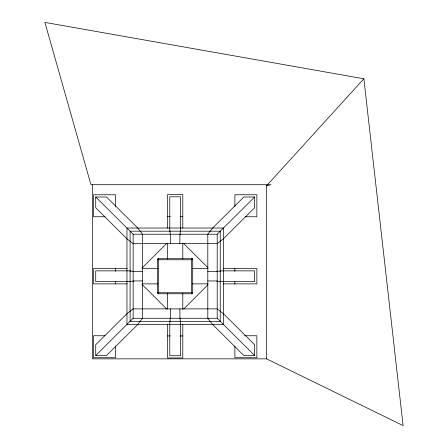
<?xml version="1.0" encoding="UTF-8"?>
<svg xmlns="http://www.w3.org/2000/svg" width="448" height="448" viewBox="0 0 448 448"><rect width="100%" height="100%" fill="white"/><g stroke="black" fill="none" stroke-linecap="round" stroke-linejoin="round"><path stroke-width="0.67" d="M266.577 185.752L363.871 78.775L44.901 22.4L90.95 184.71L271.018 184.71L266.577 185.752L266.577 358.854L403.099 425.6L363.871 78.775M142.005 268.134L166.566 243.566M95.721 196.997L133.146 234.22L133.146 318.276L95.721 355.505L95.721 344.719L126.958 313.684L133.146 308.879L217.202 308.879L223.395 313.684L254.632 344.719L254.632 355.505L243.846 355.505L212.61 324.47L207.805 318.276L207.805 234.22L212.61 228.032L243.846 196.997L254.632 196.997L254.632 207.777L223.395 238.812L217.202 243.622L133.146 243.622L126.958 238.812L95.721 207.777L95.721 196.997L106.501 196.997L137.743 228.032L142.548 234.22L142.548 318.276L137.743 324.47L106.501 355.505L95.721 355.505M254.632 355.505L217.202 318.276L217.202 234.22L254.632 196.997M183.786 308.93L207.855 284.855M167.552 216.546L170.324 216.546M180.029 216.546L182.801 216.546M105.168 216.754L93.486 216.754L93.486 194.762L115.472 194.762L115.472 206.444M245.185 216.754L256.866 216.754L256.866 194.762L234.875 194.762L234.875 206.444M133.146 234.22L217.202 234.22M157.64 259.767L192.707 259.767M127.12 268.621L93.486 268.621L93.486 283.875L127.12 283.875M142.195 268.621L157.959 268.621M192.394 268.621L208.152 268.621M223.227 268.621L256.866 268.621L256.866 283.875L223.227 283.875M130.329 270.855L95.721 270.855L95.721 281.641L130.329 281.641M220.024 270.855L254.632 270.855L254.632 281.641L220.024 281.641M130.099 271.208L133.459 271.208M216.888 271.208L220.248 271.208M133.146 271.55L142.548 271.55M207.805 271.55L217.202 271.55M133.146 280.946L142.548 280.946M207.805 280.946L217.202 280.946M130.099 281.288L133.459 281.288M216.888 281.288L220.248 281.288M142.195 283.875L157.959 283.875M192.394 283.875L208.152 283.875M157.64 292.729L192.707 292.729M133.146 318.276L217.202 318.276M105.168 335.748L93.486 335.748L93.486 357.739L115.472 357.739L115.472 346.052M244.496 335.748L256.866 335.748L256.866 357.739L234.875 357.739L234.875 346.052M167.552 335.95L170.324 335.95M180.029 335.95L182.801 335.95M266.577 358.854L92.35 358.854L92.35 184.71M183.786 243.566L207.855 267.641M142.005 284.368L166.566 308.93M234.875 268.621L234.875 271.398M234.875 281.798L234.875 283.875M191.654 258.714L191.654 293.782M182.801 228.194L182.801 194.555L167.552 194.555L167.552 228.194M182.801 243.27L182.801 259.028M182.801 293.468L182.801 309.226M182.801 324.302L182.801 357.941L167.552 357.941L167.552 324.302M180.566 231.403L180.566 196.79L169.786 196.79L169.786 231.403M180.566 321.098L180.566 355.706L169.786 355.706L169.786 321.098M180.214 231.174L180.214 234.534M180.214 317.962L180.214 321.322M179.878 234.22L179.878 243.622M179.878 308.879L179.878 318.276M170.475 234.22L170.475 243.622M170.475 308.879L170.475 318.276M170.134 231.174L170.134 234.534M170.134 317.962L170.134 321.322M167.552 243.27L167.552 259.028M167.552 293.468L167.552 309.226M158.693 258.714L158.693 293.782M115.472 268.621L115.472 271.398M115.472 281.798L115.472 283.875M223.395 228.032L126.958 228.032L126.958 324.47L223.395 324.47L223.395 228.032M220.248 231.174L130.099 231.174L130.099 321.322L220.248 321.322L220.248 231.174M192.707 258.714L157.64 258.714L157.64 293.782L192.707 293.782L192.707 258.714"/></g></svg>
